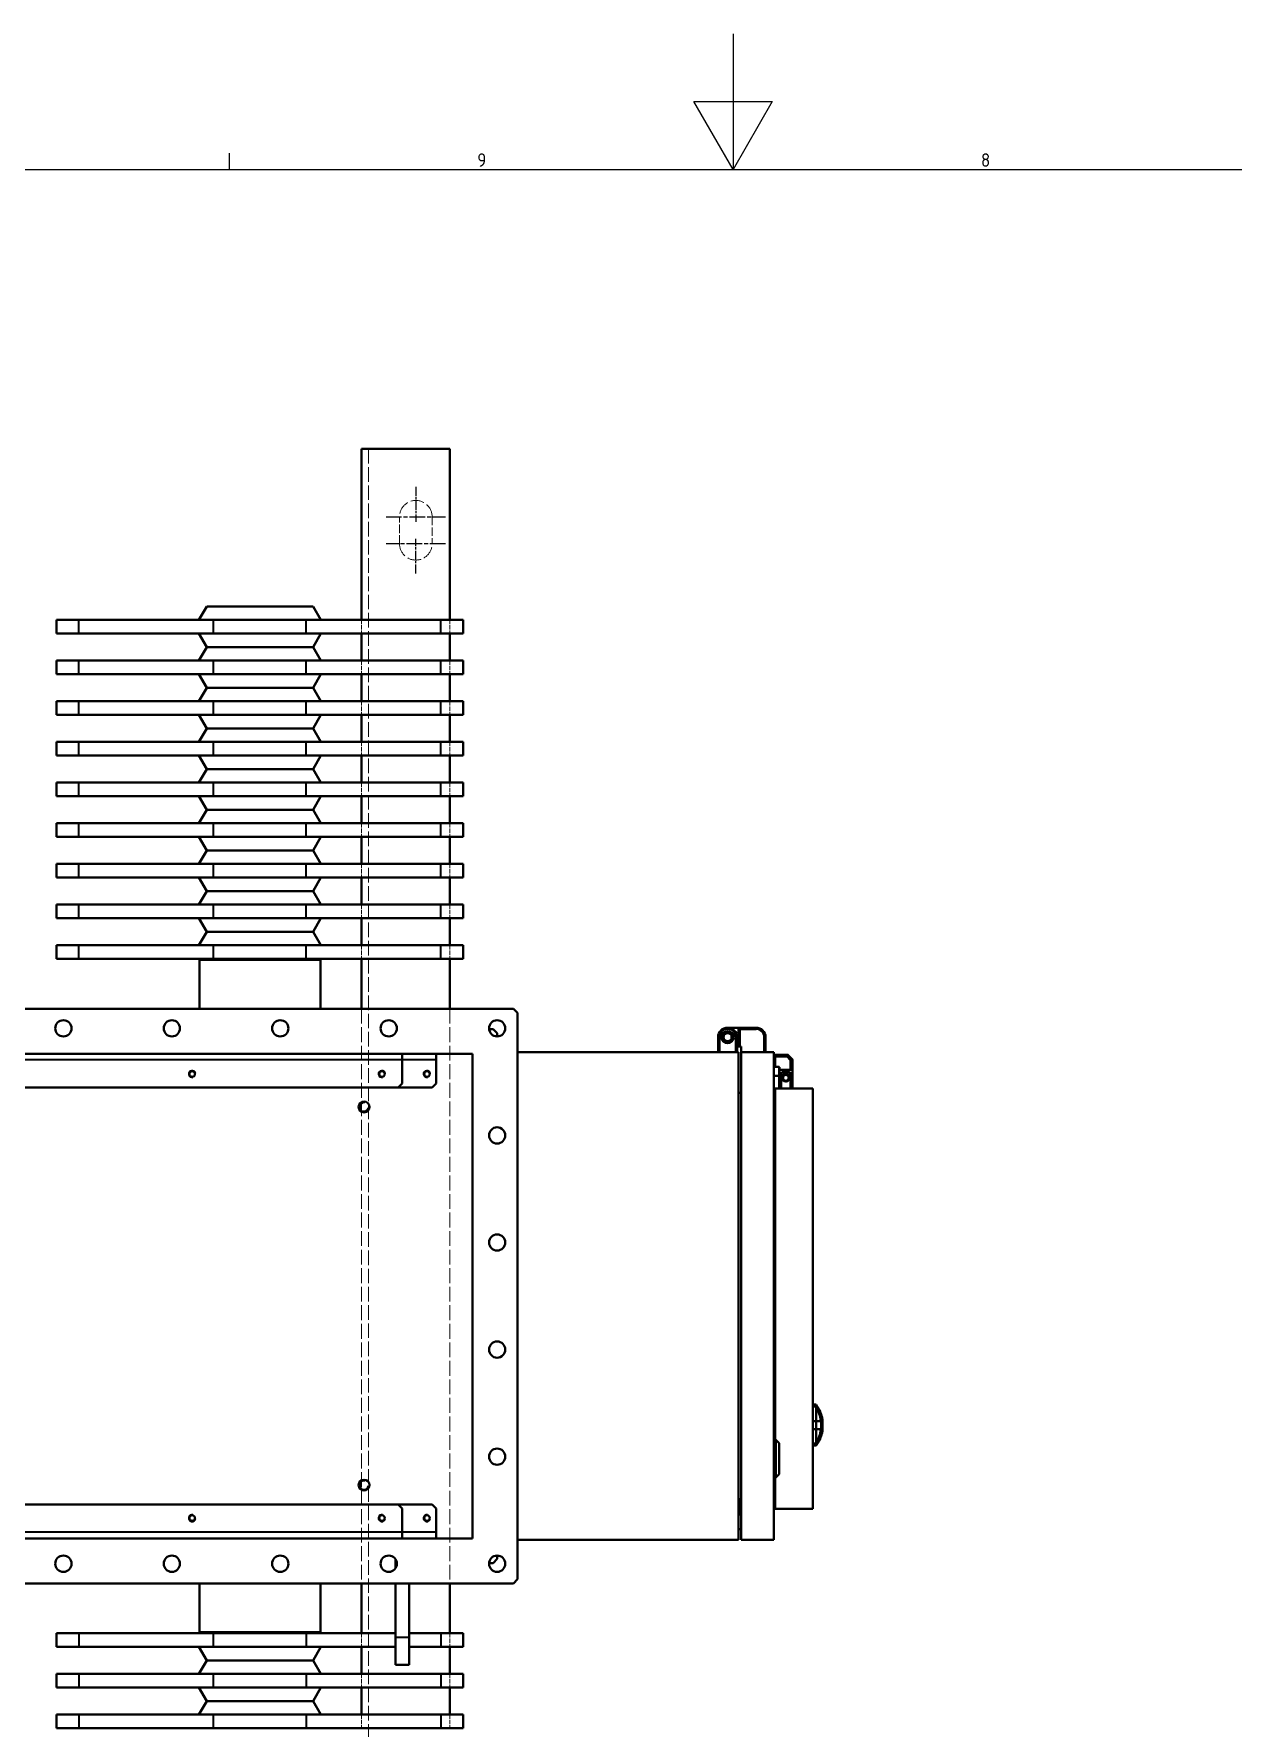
# Model space of a CAD drawing. Header units: millimetres. Extents: x 0 to 5945, y 0 to 4205.
# Drawn here: x 2457 to 3341, y 2955 to 4205 of the extents above; entities that cross this region are included whole.
import ezdxf

# ---------------------------------------------------------------- set-up
doc = ezdxf.new("R2010")
doc.units = ezdxf.units.MM
doc.header["$LTSCALE"] = 5
doc.linetypes.add('CHAIN', pattern=[0.3543, 0.2362, -0.0295, 0.0591, -0.0295])
doc.linetypes.add('DASHED', pattern=[0.2067, 0.1654, -0.0413])
doc.layers.get('0').update_dxf_attribs({"color": 3, "lineweight": 25})
for name, color, linetype, lineweight in [('가려진 것(ISO)', 2, 'DASHED', 18), ('가시적인 것(ISO)', 3, 'Continuous', 40), ('가시적인 좁은 것(ISO)', 3, 'Continuous', 35), ('경계(ISO)', 7, 'Continuous', 25), ('중심 표식(ISO)', 1, 'Continuous', 25)]:
    doc.layers.add(name, color=color, linetype=linetype, lineweight=lineweight)
doc.styles.add('문자 텍스트_PSTEK_POSCO', font='isocp.shx')

# ---------------------------------------------------------------- blocks, each defined once
blk = doc.blocks.new('경계 Default Border')
at = {"layer": '경계(ISO)'}
blk.add_line((520.19, 821), (520.19, 823.4), dxfattribs=at)
at = {"layer": '경계(ISO)', "flags": 128}
for points in [[(594.5, 841), (594.5, 821), (588.73, 831), (600.27, 831), (594.5, 821)], [(20, 20), (20, 821), (1169, 821), (1169, 20), (20, 20)]]:
    blk.add_lwpolyline(points, dxfattribs=at)
at = {"layer": '경계(ISO)', "color": 2, "char_height": 2, "attachment_point": 7, "style": '문자 텍스트_PSTEK_POSCO'}
for s, insert in [('9', (556.77, 821.38)), ('8', (631.09, 821.38))]:
    blk.add_mtext(s, dxfattribs=dict(at, insert=insert))

msp = doc.modelspace()

# ---------------------------------------------------------------- linework, layer by layer
at = {"layer": '가려진 것(ISO)', "ltscale": 13.005186}
msp.add_line((2703.499, 3898.763), (2703.499, 2648.763), dxfattribs=at)
at = {"layer": '가려진 것(ISO)', "ltscale": 7.618686}
for p, q in [((2726.499, 3828.763), (2726.499, 3848.763)), ((2750.499, 3848.763), (2750.499, 3828.763))]:
    msp.add_line(p, q, dxfattribs=at)
at = {"layer": '가려진 것(ISO)', "ltscale": 3.809293}
for p, q in [((2698.499, 3772.563), (2698.499, 3762.563)), ((2763.499, 3772.563), (2763.499, 3762.563)), ((2698.499, 3742.563), (2698.499, 3732.563)), ((2763.499, 3742.563), (2763.499, 3732.563)), ((2698.499, 3712.563), (2698.499, 3702.563)), ((2763.499, 3712.563), (2763.499, 3702.563)), ((2698.499, 3682.563), (2698.499, 3672.563)), ((2763.499, 3682.563), (2763.499, 3672.563)), ((2698.499, 3652.563), (2698.499, 3642.563)), ((2763.499, 3652.563), (2763.499, 3642.563)), ((2698.499, 3622.563), (2698.499, 3612.563)), ((2763.499, 3622.563), (2763.499, 3612.563)), ((2698.499, 3592.563), (2698.499, 3582.563)), ((2763.499, 3592.563), (2763.499, 3582.563)), ((2698.499, 3562.563), (2698.499, 3552.563)), ((2763.499, 3562.563), (2763.499, 3552.563)), ((2698.499, 3532.563), (2698.499, 3522.563)), ((2763.499, 3532.563), (2763.499, 3522.563)), ((2698.499, 3024.963), (2698.499, 3014.963)), ((2763.499, 3024.963), (2763.499, 3014.963)), ((2698.499, 2994.963), (2698.499, 2984.963)), ((2763.499, 2994.963), (2763.499, 2984.963)), ((2698.499, 2964.963), (2698.499, 2954.963)), ((2763.499, 2964.963), (2763.499, 2954.963))]:
    msp.add_line(p, q, dxfattribs=at)
at = {"layer": '가려진 것(ISO)', "ltscale": 13.234077}
for p, q in [((2698.499, 3485.763), (2698.499, 3061.763)), ((2763.499, 3485.763), (2763.499, 3061.763))]:
    msp.add_line(p, q, dxfattribs=at)
at = {"layer": '가려진 것(ISO)', "ltscale": 12.173893}
for centre, start, end in [((2738.499, 3848.763), 0, 180), ((2738.499, 3828.763), 180, 0)]:
    msp.add_arc(centre, 12, start, end, dxfattribs=at)
at = {"layer": '가시적인 것(ISO)'}
for p, q in [((2698.499, 3898.763), (2763.499, 3898.763)), ((2698.499, 3898.763), (2698.499, 3772.563)), ((2763.499, 3898.763), (2763.499, 3772.563)), ((2584.273, 3782.563), (2578.499, 3772.563)), ((2662.726, 3782.563), (2584.273, 3782.563)), ((2662.726, 3782.563), (2668.499, 3772.563)), ((2489.949, 3772.563), (2473.499, 3772.563)), ((2473.499, 3762.563), (2473.499, 3772.563)), ((2489.949, 3772.563), (2589.297, 3772.563)), ((2657.701, 3772.563), (2589.297, 3772.563)), ((2657.701, 3772.563), (2757.05, 3772.563)), ((2773.499, 3772.563), (2757.05, 3772.563)), ((2773.499, 3762.563), (2773.499, 3772.563)), ((2473.499, 3762.563), (2489.949, 3762.563)), ((2589.297, 3762.563), (2489.949, 3762.563)), ((2584.273, 3752.563), (2578.499, 3762.563)), ((2584.273, 3752.563), (2578.499, 3742.563)), ((2662.726, 3752.563), (2584.273, 3752.563)), ((2589.297, 3762.563), (2657.701, 3762.563)), ((2757.05, 3762.563), (2657.701, 3762.563)), ((2662.726, 3752.563), (2668.499, 3762.563)), ((2662.726, 3752.563), (2668.499, 3742.563)), ((2698.499, 3762.563), (2698.499, 3742.563)), ((2757.05, 3762.563), (2773.499, 3762.563)), ((2763.499, 3762.563), (2763.499, 3742.563)), ((2489.949, 3742.563), (2473.499, 3742.563)), ((2473.499, 3732.563), (2473.499, 3742.563)), ((2489.949, 3742.563), (2589.297, 3742.563)), ((2657.701, 3742.563), (2589.297, 3742.563)), ((2657.701, 3742.563), (2757.05, 3742.563)), ((2773.499, 3742.563), (2757.05, 3742.563)), ((2773.499, 3732.563), (2773.499, 3742.563)), ((2473.499, 3732.563), (2489.949, 3732.563)), ((2589.297, 3732.563), (2489.949, 3732.563)), ((2584.273, 3722.563), (2578.499, 3732.563)), ((2589.297, 3732.563), (2657.701, 3732.563)), ((2757.05, 3732.563), (2657.701, 3732.563)), ((2662.726, 3722.563), (2668.499, 3732.563)), ((2698.499, 3732.563), (2698.499, 3712.563)), ((2757.05, 3732.563), (2773.499, 3732.563)), ((2763.499, 3732.563), (2763.499, 3712.563)), ((2584.273, 3722.563), (2578.499, 3712.563)), ((2662.726, 3722.563), (2584.273, 3722.563)), ((2662.726, 3722.563), (2668.499, 3712.563)), ((2489.949, 3712.563), (2473.499, 3712.563)), ((2473.499, 3702.563), (2473.499, 3712.563)), ((2473.499, 3702.563), (2489.949, 3702.563)), ((2489.949, 3712.563), (2589.297, 3712.563)), ((2589.297, 3702.563), (2489.949, 3702.563)), ((2584.273, 3692.563), (2578.499, 3702.563)), ((2657.701, 3712.563), (2589.297, 3712.563)), ((2589.297, 3702.563), (2657.701, 3702.563)), ((2657.701, 3712.563), (2757.05, 3712.563)), ((2757.05, 3702.563), (2657.701, 3702.563)), ((2662.726, 3692.563), (2668.499, 3702.563)), ((2698.499, 3702.563), (2698.499, 3682.563)), ((2773.499, 3712.563), (2757.05, 3712.563)), ((2757.05, 3702.563), (2773.499, 3702.563)), ((2763.499, 3702.563), (2763.499, 3682.563)), ((2773.499, 3702.563), (2773.499, 3712.563)), ((2584.273, 3692.563), (2578.499, 3682.563)), ((2662.726, 3692.563), (2584.273, 3692.563)), ((2662.726, 3692.563), (2668.499, 3682.563)), ((2489.949, 3682.563), (2473.499, 3682.563)), ((2473.499, 3672.563), (2473.499, 3682.563)), ((2489.949, 3682.563), (2589.297, 3682.563)), ((2657.701, 3682.563), (2589.297, 3682.563)), ((2657.701, 3682.563), (2757.05, 3682.563)), ((2773.499, 3682.563), (2757.05, 3682.563)), ((2773.499, 3672.563), (2773.499, 3682.563)), ((2473.499, 3672.563), (2489.949, 3672.563)), ((2589.297, 3672.563), (2489.949, 3672.563)), ((2584.273, 3662.563), (2578.499, 3672.563)), ((2589.297, 3672.563), (2657.701, 3672.563)), ((2757.05, 3672.563), (2657.701, 3672.563)), ((2662.726, 3662.563), (2668.499, 3672.563)), ((2698.499, 3672.563), (2698.499, 3652.563)), ((2757.05, 3672.563), (2773.499, 3672.563)), ((2763.499, 3672.563), (2763.499, 3652.563)), ((2489.949, 3652.563), (2473.499, 3652.563)), ((2473.499, 3642.563), (2473.499, 3652.563)), ((2489.949, 3652.563), (2589.297, 3652.563)), ((2584.273, 3662.563), (2578.499, 3652.563)), ((2662.726, 3662.563), (2584.273, 3662.563)), ((2657.701, 3652.563), (2589.297, 3652.563)), ((2657.701, 3652.563), (2757.05, 3652.563)), ((2662.726, 3662.563), (2668.499, 3652.563)), ((2773.499, 3652.563), (2757.05, 3652.563)), ((2773.499, 3642.563), (2773.499, 3652.563)), ((2473.499, 3642.563), (2489.949, 3642.563)), ((2589.297, 3642.563), (2489.949, 3642.563)), ((2584.273, 3632.563), (2578.499, 3642.563)), ((2589.297, 3642.563), (2657.701, 3642.563)), ((2757.05, 3642.563), (2657.701, 3642.563)), ((2662.726, 3632.563), (2668.499, 3642.563)), ((2698.499, 3642.563), (2698.499, 3622.563)), ((2757.05, 3642.563), (2773.499, 3642.563)), ((2763.499, 3642.563), (2763.499, 3622.563)), ((2584.273, 3632.563), (2578.499, 3622.563)), ((2662.726, 3632.563), (2584.273, 3632.563)), ((2662.726, 3632.563), (2668.499, 3622.563)), ((2489.949, 3622.563), (2473.499, 3622.563)), ((2473.499, 3612.563), (2473.499, 3622.563)), ((2489.949, 3622.563), (2589.297, 3622.563)), ((2657.701, 3622.563), (2589.297, 3622.563)), ((2657.701, 3622.563), (2757.05, 3622.563)), ((2773.499, 3622.563), (2757.05, 3622.563)), ((2773.499, 3612.563), (2773.499, 3622.563)), ((2473.499, 3612.563), (2489.949, 3612.563)), ((2589.297, 3612.563), (2489.949, 3612.563)), ((2584.273, 3602.563), (2578.499, 3612.563)), ((2584.273, 3602.563), (2578.499, 3592.563)), ((2662.726, 3602.563), (2584.273, 3602.563)), ((2589.297, 3612.563), (2657.701, 3612.563)), ((2757.05, 3612.563), (2657.701, 3612.563)), ((2662.726, 3602.563), (2668.499, 3612.563)), ((2662.726, 3602.563), (2668.499, 3592.563)), ((2698.499, 3612.563), (2698.499, 3592.563)), ((2757.05, 3612.563), (2773.499, 3612.563)), ((2763.499, 3612.563), (2763.499, 3592.563)), ((2489.949, 3592.563), (2473.499, 3592.563)), ((2473.499, 3582.563), (2473.499, 3592.563)), ((2489.949, 3592.563), (2589.297, 3592.563)), ((2657.701, 3592.563), (2589.297, 3592.563)), ((2657.701, 3592.563), (2757.05, 3592.563)), ((2773.499, 3592.563), (2757.05, 3592.563)), ((2773.499, 3582.563), (2773.499, 3592.563)), ((2473.499, 3582.563), (2489.949, 3582.563)), ((2589.297, 3582.563), (2489.949, 3582.563)), ((2584.273, 3572.563), (2578.499, 3582.563)), ((2589.297, 3582.563), (2657.701, 3582.563)), ((2757.05, 3582.563), (2657.701, 3582.563)), ((2662.726, 3572.563), (2668.499, 3582.563)), ((2698.499, 3582.563), (2698.499, 3562.563)), ((2757.05, 3582.563), (2773.499, 3582.563)), ((2763.499, 3582.563), (2763.499, 3562.563)), ((2584.273, 3572.563), (2578.499, 3562.563)), ((2662.726, 3572.563), (2584.273, 3572.563)), ((2662.726, 3572.563), (2668.499, 3562.563)), ((2489.949, 3562.563), (2473.499, 3562.563)), ((2473.499, 3552.563), (2473.499, 3562.563)), ((2473.499, 3552.563), (2489.949, 3552.563)), ((2489.949, 3562.563), (2589.297, 3562.563)), ((2589.297, 3552.563), (2489.949, 3552.563)), ((2584.273, 3542.563), (2578.499, 3552.563)), ((2657.701, 3562.563), (2589.297, 3562.563)), ((2589.297, 3552.563), (2657.701, 3552.563)), ((2657.701, 3562.563), (2757.05, 3562.563)), ((2757.05, 3552.563), (2657.701, 3552.563)), ((2662.726, 3542.563), (2668.499, 3552.563)), ((2698.499, 3552.563), (2698.499, 3532.563)), ((2773.499, 3562.563), (2757.05, 3562.563)), ((2757.05, 3552.563), (2773.499, 3552.563)), ((2763.499, 3552.563), (2763.499, 3532.563)), ((2773.499, 3552.563), (2773.499, 3562.563)), ((2584.273, 3542.563), (2578.499, 3532.563)), ((2662.726, 3542.563), (2584.273, 3542.563)), ((2662.726, 3542.563), (2668.499, 3532.563)), ((2489.949, 3532.563), (2473.499, 3532.563)), ((2473.499, 3522.563), (2473.499, 3532.563)), ((2489.949, 3532.563), (2589.297, 3532.563)), ((2657.701, 3532.563), (2589.297, 3532.563)), ((2657.701, 3532.563), (2757.05, 3532.563)), ((2773.499, 3532.563), (2757.05, 3532.563)), ((2773.499, 3522.563), (2773.499, 3532.563)), ((2473.499, 3522.563), (2489.949, 3522.563)), ((2589.297, 3522.563), (2489.949, 3522.563)), ((2578.949, 3521.783), (2578.499, 3522.563)), ((2668.049, 3521.783), (2578.949, 3521.783)), ((2578.949, 3521.783), (2578.949, 3485.763)), ((2589.297, 3522.563), (2657.701, 3522.563)), ((2757.05, 3522.563), (2657.701, 3522.563)), ((2668.049, 3521.783), (2668.499, 3522.563)), ((2668.049, 3521.783), (2668.049, 3485.763)), ((2698.499, 3522.563), (2698.499, 3485.763)), ((2757.05, 3522.563), (2773.499, 3522.563)), ((2763.499, 3522.563), (2763.499, 3485.763)), ((2066.499, 3485.763), (2810.499, 3485.763)), ((2810.499, 3485.763), (2813.499, 3482.763)), ((2813.499, 3482.763), (2813.499, 3064.763)), ((2792.52, 3470.763), (2795.499, 3470.763)), ((2795.499, 3470.763), (2798.499, 3467.763)), ((2798.499, 3467.763), (2798.499, 3465.263)), ((2961.499, 3453.763), (2961.499, 3464.763)), ((2968.499, 3471.763), (2976.499, 3471.763)), ((2975.499, 3464.763), (2975.499, 3453.763)), ((2977.499, 3470.763), (2976.499, 3471.763)), ((2976.499, 3471.763), (2976.499, 3457.763)), ((2976.499, 3471.763), (2989.499, 3471.763)), ((2996.499, 3464.763), (2996.499, 3453.763)), ((2096.699, 3452.563), (2780.299, 3452.563)), ((2728.499, 3452.563), (2728.499, 3447.963)), ((2753.499, 3452.563), (2753.499, 3447.963)), ((2780.299, 3452.563), (2780.299, 3094.963)), ((2813.499, 3453.763), (2976.499, 3453.763)), ((2976.499, 3457.763), (2975.499, 3457.763)), ((2977.499, 3457.763), (2976.499, 3457.763)), ((2976.499, 3453.763), (2976.499, 3093.763)), ((2977.499, 3457.763), (2978.499, 3457.763)), ((2978.499, 3457.763), (2978.499, 3453.763)), ((2978.499, 3453.763), (2978.499, 3093.763)), ((3002.499, 3453.763), (2978.499, 3453.763)), ((3002.499, 3093.763), (3002.499, 3453.763)), ((3003.499, 3451.563), (3003.499, 3450.18)), ((3003.499, 3450.18), (3003.499, 3442.963)), ((3003.699, 3451.763), (3012.916, 3451.763)), ((3013.058, 3451.704), (3016.441, 3448.321)), ((2728.499, 3430.563), (2728.499, 3447.963)), ((2753.499, 3430.563), (2753.499, 3447.963)), ((3003.699, 3442.763), (3006.299, 3442.763)), ((3006.499, 3442.563), (3006.499, 3440.963)), ((3006.499, 3440.963), (3006.499, 3440.563)), ((3006.499, 3440.563), (3006.499, 3434.763)), ((3006.699, 3440.763), (3014.916, 3440.763)), ((3016.299, 3440.763), (3014.916, 3440.763)), ((3016.499, 3448.18), (3016.499, 3440.963)), ((3016.499, 3440.563), (3016.499, 3440.963)), ((3016.499, 3434.763), (3016.499, 3440.563)), ((2725.499, 3427.563), (2369.199, 3427.563)), ((2728.499, 3430.563), (2725.499, 3427.563)), ((2750.499, 3427.563), (2725.499, 3427.563)), ((2753.499, 3430.563), (2750.499, 3427.563)), ((3002.499, 3436.263), (3006.499, 3436.263)), ((3003.499, 3426.763), (3031.499, 3426.763)), ((3003.499, 3426.763), (3003.499, 3167.763)), ((3006.499, 3426.963), (3006.499, 3434.763)), ((3009.315, 3436.263), (3009.375, 3436.263)), ((3012.499, 3432.309), (3012.499, 3432.363)), ((3016.499, 3434.763), (3016.499, 3426.963)), ((3031.499, 3426.763), (3031.499, 3116.763)), ((2976.499, 3423.763), (2978.499, 3423.763)), ((3002.499, 3421.263), (3003.499, 3421.263)), ((3002.499, 3399.763), (3003.499, 3399.763)), ((3033.768, 3193.65), (3031.499, 3193.65)), ((3033.768, 3181.513), (3031.499, 3181.513)), ((3033.768, 3175.513), (3031.499, 3175.513)), ((3033.768, 3181.513), (3033.768, 3175.513)), ((3037.34, 3181.513), (3033.768, 3181.513)), ((3037.34, 3175.513), (3033.768, 3175.513)), ((3038.584, 3181.513), (3037.34, 3181.513)), ((3038.584, 3175.513), (3037.34, 3175.513)), ((3002.499, 3167.763), (3003.999, 3167.763)), ((3003.999, 3139.763), (3003.999, 3167.763)), ((3006.499, 3165.263), (3003.999, 3167.763)), ((3006.499, 3165.263), (3006.499, 3142.263)), ((3033.768, 3163.375), (3031.499, 3163.375)), ((3002.499, 3139.763), (3003.999, 3139.763)), ((3003.499, 3139.763), (3003.499, 3116.763)), ((3006.499, 3142.263), (3003.999, 3139.763)), ((2725.499, 3119.963), (2369.199, 3119.963)), ((2750.499, 3119.963), (2725.499, 3119.963)), ((2725.499, 3119.963), (2728.499, 3116.963)), ((2728.499, 3116.963), (2728.499, 3099.563)), ((2750.499, 3119.963), (2753.499, 3116.963)), ((2753.499, 3116.963), (2753.499, 3099.563)), ((2976.499, 3123.763), (2978.499, 3123.763)), ((2977.079, 3115.115), (2976.499, 3110.565)), ((2978.309, 3114.954), (2977.079, 3115.115)), ((2977.212, 3123.763), (2977.214, 3117.761)), ((2978.488, 3117.762), (2977.214, 3117.761)), ((2978.499, 3114.929), (2978.309, 3114.954)), ((2978.499, 3117.762), (2978.488, 3117.762)), ((3003.499, 3116.763), (3031.499, 3116.763)), ((2976.499, 3101.896), (2978.499, 3101.634)), ((2977.523, 3101.762), (2977.221, 3101.761)), ((2780.299, 3094.963), (2096.699, 3094.963)), ((2728.499, 3094.963), (2728.499, 3099.563)), ((2753.499, 3094.963), (2753.499, 3099.563)), ((2813.499, 3093.763), (2976.499, 3093.763)), ((2978.499, 3093.763), (3002.499, 3093.763)), ((2723.499, 3079.579), (2723.499, 3072.946)), ((2795.499, 3076.763), (2792.52, 3076.763)), ((2798.499, 3079.763), (2795.499, 3076.763)), ((2798.499, 3082.263), (2798.499, 3079.763)), ((2813.499, 3064.763), (2810.499, 3061.763)), ((2810.499, 3061.763), (2066.499, 3061.763)), ((2578.949, 3025.742), (2578.949, 3061.763)), ((2668.049, 3025.742), (2668.049, 3061.763)), ((2698.499, 3061.763), (2698.499, 3024.963)), ((2723.499, 3061.763), (2723.499, 3021.763)), ((2733.499, 3061.763), (2733.499, 3021.763)), ((2763.499, 3061.763), (2763.499, 3024.963)), ((2578.949, 3025.742), (2578.499, 3024.963)), ((2578.949, 3025.742), (2668.049, 3025.742)), ((2668.049, 3025.742), (2668.499, 3024.963)), ((2489.949, 3024.963), (2473.499, 3024.963)), ((2473.499, 3024.963), (2473.499, 3014.963)), ((2473.499, 3014.963), (2489.949, 3014.963)), ((2489.949, 3024.963), (2589.297, 3024.963)), ((2589.297, 3014.963), (2489.949, 3014.963)), ((2584.273, 3004.963), (2578.499, 3014.963)), ((2657.701, 3024.963), (2589.297, 3024.963)), ((2589.297, 3014.963), (2657.701, 3014.963)), ((2657.701, 3024.963), (2723.499, 3024.963)), ((2723.499, 3014.963), (2657.701, 3014.963)), ((2662.726, 3004.963), (2668.499, 3014.963)), ((2698.499, 3014.963), (2698.499, 2994.963)), ((2723.499, 3001.763), (2723.499, 3021.763)), ((2733.499, 3024.963), (2757.05, 3024.963)), ((2733.499, 3021.763), (2733.499, 3001.763)), ((2757.05, 3014.963), (2733.499, 3014.963)), ((2773.499, 3024.963), (2757.05, 3024.963)), ((2757.05, 3014.963), (2773.499, 3014.963)), ((2763.499, 3014.963), (2763.499, 2994.963)), ((2773.499, 3024.963), (2773.499, 3014.963)), ((2584.273, 3004.963), (2578.499, 2994.963)), ((2584.273, 3004.963), (2662.726, 3004.963)), ((2662.726, 3004.963), (2668.499, 2994.963)), ((2723.499, 3001.763), (2733.499, 3001.763)), ((2489.949, 2994.963), (2473.499, 2994.963)), ((2473.499, 2994.963), (2473.499, 2984.963)), ((2489.949, 2994.963), (2589.297, 2994.963)), ((2657.701, 2994.963), (2589.297, 2994.963)), ((2657.701, 2994.963), (2757.05, 2994.963)), ((2773.499, 2994.963), (2757.05, 2994.963)), ((2773.499, 2994.963), (2773.499, 2984.963)), ((2473.499, 2984.963), (2489.949, 2984.963)), ((2589.297, 2984.963), (2489.949, 2984.963)), ((2584.273, 2974.963), (2578.499, 2984.963)), ((2589.297, 2984.963), (2657.701, 2984.963)), ((2757.05, 2984.963), (2657.701, 2984.963)), ((2662.726, 2974.963), (2668.499, 2984.963)), ((2698.499, 2984.963), (2698.499, 2964.963)), ((2757.05, 2984.963), (2773.499, 2984.963)), ((2763.499, 2984.963), (2763.499, 2964.963)), ((2489.949, 2964.963), (2473.499, 2964.963)), ((2473.499, 2964.963), (2473.499, 2954.963)), ((2489.949, 2964.963), (2589.297, 2964.963)), ((2584.273, 2974.963), (2578.499, 2964.963)), ((2584.273, 2974.963), (2662.726, 2974.963)), ((2657.701, 2964.963), (2589.297, 2964.963)), ((2657.701, 2964.963), (2757.05, 2964.963)), ((2662.726, 2974.963), (2668.499, 2964.963)), ((2773.499, 2964.963), (2757.05, 2964.963)), ((2773.499, 2964.963), (2773.499, 2954.963)), ((2473.499, 2954.963), (2489.949, 2954.963)), ((2589.297, 2954.963), (2489.949, 2954.963)), ((2589.297, 2954.963), (2657.701, 2954.963)), ((2757.05, 2954.963), (2657.701, 2954.963)), ((2757.05, 2954.963), (2773.499, 2954.963))]:
    msp.add_line(p, q, dxfattribs=at)
for centre, radius in [((2478.499, 3471.263), 6), ((2558.499, 3471.263), 6), ((2638.499, 3471.263), 6), ((2718.499, 3471.263), 6), ((2798.499, 3471.263), 6), ((2968.499, 3464.763), 4.5), ((2968.499, 3464.763), 4), ((2968.499, 3464.763), 3), ((2573.499, 3437.563), 2.067), ((2713.499, 3437.563), 2.067), ((2746.699, 3437.563), 2.067), ((3011.499, 3434.763), 2.65), ((3011.499, 3434.763), 2.6), ((3011.499, 3434.763), 2.1), ((2700.299, 3413.263), 4), ((2798.499, 3392.263), 6), ((2798.499, 3313.263), 6), ((2798.499, 3234.263), 6), ((2798.499, 3155.263), 6), ((2700.299, 3134.263), 4), ((2573.499, 3109.963), 2.067), ((2713.499, 3109.963), 2.067), ((2746.699, 3109.963), 2.067), ((2478.499, 3076.263), 6), ((2558.499, 3076.263), 6), ((2638.499, 3076.263), 6), ((2718.499, 3076.263), 6), ((2798.499, 3076.263), 6)]:
    msp.add_circle(centre, radius, dxfattribs=at)
for centre, radius, start, end in [((2968.499, 3464.763), 7, 0, 180), ((2989.499, 3464.763), 7, 0, 90), ((3003.699, 3451.563), 0.2, 90, 180), ((3012.916, 3451.563), 0.2, 45, 90), ((3003.699, 3442.963), 0.2, 180, 270), ((3006.299, 3442.563), 0.2, 0, 90), ((3006.699, 3440.963), 0.2, 180, 270), ((3011.499, 3434.763), 5, 0, 180), ((3016.299, 3440.963), 0.2, 270, 0), ((3016.299, 3448.18), 0.2, 0, 45), ((3006.699, 3426.963), 0.2, 180, 270), ((3016.299, 3426.963), 0.2, 270, 0), ((3013.759, 3178.513), 25.09, 16.012838, 37.108541), ((3013.759, 3178.513), 25.09, 322.891459, 343.987162)]:
    msp.add_arc(centre, radius, start, end, dxfattribs=at)
for points in [[(3009.78, 3432.746), (3009.786, 3432.741), (3009.805, 3432.725), (3009.837, 3432.699)], [(3013.023, 3432.595), (3013.105, 3432.652), (3013.164, 3432.701), (3013.195, 3432.726)], [(3013.164, 3432.701), (3013.195, 3432.726), (3013.213, 3432.741), (3013.218, 3432.746)], [(3036.752, 3188.555), (3036.791, 3188.464), (3036.852, 3188.326), (3036.927, 3188.143)], [(3038.585, 3181.504), (3038.562, 3180.542), (3038.547, 3179.522), (3038.547, 3178.514)], [(3038.547, 3178.514), (3038.547, 3177.505), (3038.562, 3176.485), (3038.585, 3175.522)], [(3038.585, 3181.504), (3038.585, 3181.507), (3038.585, 3181.51), (3038.584, 3181.513)], [(3038.584, 3175.513), (3038.585, 3175.516), (3038.585, 3175.519), (3038.585, 3175.522)], [(2977.214, 3117.761), (2977.215, 3116.877), (2977.169, 3115.993), (2977.079, 3115.115)], [(2977.221, 3101.761), (2977.221, 3101.775), (2977.218, 3101.788), (2977.213, 3101.802)]]:
    msp.add_open_spline(points, degree=3, dxfattribs=at)
for points, knots in [([(3009.793, 3432.735), (3009.814, 3432.718), (3009.858, 3432.68), (3009.988, 3432.584), (3010.075, 3432.525), (3010.301, 3432.395), (3010.45, 3432.323), (3010.62, 3432.263)], [0, 0, 0, 0, 0.05351917, 0.05351917, 0.107427384, 0.107427384, 0.170590402, 0.170590402, 0.170590402, 0.170590402]), ([(3011.213, 3432.128), (3011.287, 3432.12), (3011.362, 3432.115), (3011.57, 3432.11), (3011.706, 3432.118), (3011.835, 3432.134)], [0, 0, 0, 0, 0.0225601295, 0.0225601295, 0.062516854, 0.062516854, 0.062516854, 0.062516854]), ([(3013.164, 3432.701), (3013.185, 3432.718), (3013.2, 3432.731), (3013.213, 3432.742), (3013.216, 3432.744), (3013.219, 3432.746), (3013.219, 3432.747), (3013.219, 3432.747), (3013.219, 3432.747), (3013.219, 3432.747)], [0, 0, 0, 0, 0.0269944178, 0.0269944178, 0.0397526939, 0.0397526939, 0.0445337675, 0.0445337675, 0.0457729442, 0.0457729442, 0.0457729442, 0.0457729442]), ([(3033.768, 3191.976), (3033.768, 3192.255), (3033.768, 3192.499), (3033.768, 3192.918), (3033.768, 3193.092), (3033.768, 3193.511), (3033.768, 3193.595), (3033.768, 3193.65)], [-0.79365146, -0.79365146, -0.79365146, -0.79365146, -0.595268882, -0.595268882, -0.396857642, -0.396857642, -0.000001, -0.000001, -0.000001, -0.000001]), ([(3033.768, 3181.513), (3033.768, 3181.949), (3033.768, 3182.381), (3033.768, 3183.23), (3033.768, 3183.647), (3033.768, 3184.873), (3033.768, 3185.651), (3033.768, 3186.874), (3033.768, 3187.342), (3033.768, 3188.677), (3033.768, 3189.474), (3033.768, 3190.873), (3033.768, 3191.473), (3033.768, 3191.976)], [-1.43451955, -1.43451955, -1.43451955, -1.43451955, -1.30026929, -1.30026929, -1.16585639, -1.16585639, -0.89694514, -0.89694514, -0.71765182, -0.71765182, -0.35866508, -0.35866508, -0.000001, -0.000001, -0.000001, -0.000001]), ([(3033.768, 3165.049), (3033.768, 3165.553), (3033.768, 3166.153), (3033.768, 3167.552), (3033.768, 3168.349), (3033.768, 3169.684), (3033.768, 3170.152), (3033.768, 3171.374), (3033.768, 3172.153), (3033.768, 3173.379), (3033.768, 3173.795), (3033.768, 3174.645), (3033.768, 3175.076), (3033.768, 3175.513)], [-1.4373876, -1.4373876, -1.4373876, -1.4373876, -1.07799796, -1.07799796, -0.71829101, -0.71829101, -0.53864198, -0.53864198, -0.26919777, -0.26919777, -0.13451784, -0.13451784, -0.000001, -0.000001, -0.000001, -0.000001]), ([(3037.876, 3185.434), (3038.113, 3184.607), (3038.314, 3183.636), (3038.506, 3182.241), (3038.549, 3181.877), (3038.585, 3181.507)], [0, 0, 0, 0, 0.343124535, 0.343124535, 0.459743791, 0.459743791, 0.459743791, 0.459743791]), ([(3038.585, 3175.519), (3038.485, 3174.497), (3038.333, 3173.518), (3038.061, 3172.28), (3037.971, 3171.925), (3037.876, 3171.592)], [0, 0, 0, 0, 0.321773695, 0.321773695, 0.459943574, 0.459943574, 0.459943574, 0.459943574]), ([(3033.768, 3163.375), (3033.768, 3163.431), (3033.768, 3163.515), (3033.768, 3163.933), (3033.768, 3164.108), (3033.768, 3164.526), (3033.768, 3164.771), (3033.768, 3165.049)], [-0.794182825, -0.794182825, -0.794182825, -0.794182825, -0.397060479, -0.397060479, -0.1985164, -0.1985164, -0.000001, -0.000001, -0.000001, -0.000001])]:
    msp.add_open_spline(points, degree=3, knots=knots, dxfattribs=at)
at = {"layer": '가시적인 좁은 것(ISO)'}
for p, q in [((2489.949, 3762.563), (2489.949, 3772.563)), ((2589.297, 3762.563), (2589.297, 3772.563)), ((2657.701, 3762.563), (2657.701, 3772.563)), ((2757.05, 3762.563), (2757.05, 3772.563)), ((2489.949, 3732.563), (2489.949, 3742.563)), ((2589.297, 3732.563), (2589.297, 3742.563)), ((2657.701, 3732.563), (2657.701, 3742.563)), ((2757.05, 3732.563), (2757.05, 3742.563)), ((2489.949, 3702.563), (2489.949, 3712.563)), ((2589.297, 3702.563), (2589.297, 3712.563)), ((2657.701, 3702.563), (2657.701, 3712.563)), ((2757.05, 3702.563), (2757.05, 3712.563)), ((2489.949, 3672.563), (2489.949, 3682.563)), ((2589.297, 3672.563), (2589.297, 3682.563)), ((2657.701, 3672.563), (2657.701, 3682.563)), ((2757.05, 3672.563), (2757.05, 3682.563)), ((2489.949, 3642.563), (2489.949, 3652.563)), ((2589.297, 3642.563), (2589.297, 3652.563)), ((2657.701, 3642.563), (2657.701, 3652.563)), ((2757.05, 3642.563), (2757.05, 3652.563)), ((2489.949, 3612.563), (2489.949, 3622.563)), ((2589.297, 3612.563), (2589.297, 3622.563)), ((2657.701, 3612.563), (2657.701, 3622.563)), ((2757.05, 3612.563), (2757.05, 3622.563)), ((2489.949, 3582.563), (2489.949, 3592.563)), ((2589.297, 3582.563), (2589.297, 3592.563)), ((2657.701, 3582.563), (2657.701, 3592.563)), ((2757.05, 3582.563), (2757.05, 3592.563)), ((2489.949, 3552.563), (2489.949, 3562.563)), ((2589.297, 3552.563), (2589.297, 3562.563)), ((2657.701, 3552.563), (2657.701, 3562.563)), ((2757.05, 3552.563), (2757.05, 3562.563)), ((2489.949, 3522.563), (2489.949, 3532.563)), ((2589.297, 3522.563), (2589.297, 3532.563)), ((2657.701, 3522.563), (2657.701, 3532.563)), ((2757.05, 3522.563), (2757.05, 3532.563)), ((2961.499, 3464.763), (2962.499, 3464.763)), ((2962.499, 3464.763), (2962.499, 3453.763)), ((2974.499, 3464.763), (2975.499, 3464.763)), ((2974.499, 3453.763), (2974.499, 3464.763)), ((2977.499, 3470.763), (2977.499, 3457.763)), ((2977.499, 3470.763), (2989.499, 3470.763)), ((2989.499, 3471.763), (2989.499, 3470.763)), ((2996.499, 3464.763), (2995.499, 3464.763)), ((2995.499, 3453.763), (2995.499, 3464.763)), ((3003.499, 3450.18), (3003.699, 3450.18)), ((3003.699, 3451.704), (3003.699, 3451.763)), ((3003.699, 3451.704), (3003.699, 3450.321)), ((3003.699, 3451.704), (3012.916, 3451.704)), ((3003.699, 3450.18), (3003.699, 3450.321)), ((3012.344, 3450.321), (3003.699, 3450.321)), ((3003.699, 3450.18), (3003.699, 3442.963)), ((3012.344, 3450.18), (3003.699, 3450.18)), ((3012.916, 3451.704), (3012.344, 3450.321)), ((3012.344, 3450.18), (3012.344, 3450.321)), ((3012.444, 3450.28), (3012.344, 3450.18)), ((3014.916, 3447.607), (3012.344, 3450.18)), ((3013.016, 3451.663), (3012.444, 3450.28)), ((3015.016, 3447.707), (3012.444, 3450.28)), ((3012.916, 3451.763), (3012.916, 3451.704)), ((3013.016, 3451.663), (3013.058, 3451.704)), ((3013.016, 3451.663), (3016.399, 3448.28)), ((2728.499, 3447.963), (2366.199, 3447.963)), ((2753.499, 3447.963), (2728.499, 3447.963)), ((3003.499, 3442.963), (3003.699, 3442.963)), ((3003.699, 3442.763), (3003.699, 3442.963)), ((3003.699, 3442.963), (3006.299, 3442.963)), ((3006.299, 3442.763), (3006.299, 3442.963)), ((3006.699, 3442.563), (3006.499, 3442.563)), ((3006.499, 3440.963), (3006.699, 3440.963)), ((3006.699, 3440.563), (3006.499, 3440.563)), ((3006.699, 3442.563), (3006.699, 3440.963)), ((3006.699, 3440.963), (3014.916, 3440.963)), ((3006.699, 3440.963), (3006.699, 3440.763)), ((3006.699, 3440.563), (3006.699, 3440.763)), ((3016.299, 3440.563), (3006.699, 3440.563)), ((3006.699, 3440.563), (3006.699, 3436.163)), ((3014.916, 3447.607), (3015.016, 3447.707)), ((3014.916, 3440.963), (3014.916, 3447.607)), ((3015.058, 3447.607), (3014.916, 3447.607)), ((3014.916, 3440.763), (3014.916, 3440.963)), ((3014.916, 3440.963), (3015.058, 3440.963)), ((3016.399, 3448.28), (3015.016, 3447.707)), ((3016.441, 3448.18), (3015.058, 3447.607)), ((3015.058, 3440.963), (3015.058, 3447.607)), ((3016.441, 3440.963), (3015.058, 3440.963)), ((3016.299, 3440.763), (3016.299, 3440.563)), ((3016.299, 3436.163), (3016.299, 3440.563)), ((3016.499, 3440.563), (3016.299, 3440.563)), ((3016.441, 3448.321), (3016.399, 3448.28)), ((3016.441, 3448.18), (3016.441, 3440.963)), ((3016.441, 3448.18), (3016.499, 3448.18)), ((3016.441, 3440.963), (3016.499, 3440.963)), ((3006.558, 3434.763), (3006.499, 3434.763)), ((3006.499, 3426.963), (3006.558, 3426.963)), ((3007.941, 3434.763), (3006.558, 3434.763)), ((3006.558, 3426.963), (3006.558, 3434.763)), ((3007.941, 3426.963), (3006.558, 3426.963)), ((3007.941, 3434.763), (3008.082, 3434.763)), ((3007.941, 3434.763), (3007.941, 3426.963)), ((3007.941, 3426.963), (3008.082, 3426.963)), ((3008.082, 3434.763), (3008.082, 3426.963)), ((3008.082, 3426.963), (3014.916, 3426.963)), ((3008.082, 3426.963), (3008.082, 3426.763)), ((3015.058, 3434.763), (3014.916, 3434.763)), ((3014.916, 3426.963), (3014.916, 3434.763)), ((3014.916, 3426.763), (3014.916, 3426.963)), ((3014.916, 3426.963), (3015.058, 3426.963)), ((3015.058, 3434.763), (3016.441, 3434.763)), ((3015.058, 3426.963), (3015.058, 3434.763)), ((3016.441, 3426.963), (3015.058, 3426.963)), ((3016.441, 3434.763), (3016.441, 3426.963)), ((3016.441, 3434.763), (3016.499, 3434.763)), ((3016.441, 3426.963), (3016.499, 3426.963)), ((3033.768, 3191.976), (3031.499, 3191.976)), ((3037.34, 3181.513), (3037.34, 3175.513)), ((3033.768, 3165.049), (3031.499, 3165.049)), ((2728.499, 3099.563), (2366.199, 3099.563)), ((2753.499, 3099.563), (2728.499, 3099.563)), ((2489.949, 3024.963), (2489.949, 3014.963)), ((2589.297, 3014.963), (2589.297, 3024.963)), ((2657.701, 3024.963), (2657.701, 3014.963)), ((2733.499, 3021.763), (2723.499, 3021.763)), ((2757.05, 3024.963), (2757.05, 3014.963)), ((2489.949, 2994.963), (2489.949, 2984.963)), ((2589.297, 2984.963), (2589.297, 2994.963)), ((2657.701, 2994.963), (2657.701, 2984.963)), ((2757.05, 2994.963), (2757.05, 2984.963)), ((2489.949, 2964.963), (2489.949, 2954.963)), ((2589.297, 2954.963), (2589.297, 2964.963)), ((2657.701, 2964.963), (2657.701, 2954.963)), ((2757.05, 2964.963), (2757.05, 2954.963))]:
    msp.add_line(p, q, dxfattribs=at)
msp.add_circle((3011.499, 3434.763), 2.85, dxfattribs=at)
for centre, radius, start, end in [((2989.499, 3464.763), 6, 0, 90), ((2573.499, 3437.563), 2.5, 10, 280), ((2713.499, 3437.563), 2.5, 10, 280), ((2746.699, 3437.563), 2.5, 10, 280), ((3006.299, 3442.563), 0.4, 0, 90), ((3011.499, 3434.763), 4.941, 0, 180), ((3011.499, 3434.763), 3.559, 0, 180), ((3011.499, 3434.763), 3.417, 0, 180), ((2700.299, 3413.263), 3.256, 80, 350), ((2700.299, 3134.263), 3.256, 80, 350), ((2573.499, 3109.963), 2.5, 80, 350), ((2713.499, 3109.963), 2.5, 80, 350), ((2746.699, 3109.963), 2.5, 80, 350)]:
    msp.add_arc(centre, radius, start, end, dxfattribs=at)
for centre, major_axis, ratio, start_param, end_param in [((3003.699, 3451.563), (-0.2, 0), 0.70710678, 4.71238898, 6.28318531), ((3003.699, 3450.18), (-0.2, 0), 0.70710678, 4.71238898, 6.28318531), ((3012.344, 3450.18), (-0.185, 0.077), 0.67859834, 4.43837478, 4.98640318), ((3012.916, 3451.563), (-0.185, 0.077), 0.67859834, 4.43837478, 4.98640318), ((3014.916, 3440.963), (0, -0.2), 0.70710678, 0, 1.57079633), ((3014.916, 3447.607), (-0.077, 0.185), 0.67859834, 4.43837478, 4.98640318), ((3016.299, 3440.963), (0, -0.2), 0.70710678, 0, 1.57079633), ((3016.299, 3448.18), (-0.077, 0.185), 0.67859834, 4.43837478, 4.98640318), ((3006.699, 3426.963), (0, -0.2), 0.70710678, 4.71238898, 6.28318531), ((3008.082, 3426.963), (0, -0.2), 0.70710678, 4.71238898, 6.28318531), ((3014.916, 3426.963), (0, -0.2), 0.70710678, 0, 1.57079633), ((3016.299, 3426.963), (0, -0.2), 0.70710678, 0, 1.57079633), ((3013.54, 3178.513), (0, -25.09), 0.95542491, 1.69065264, 2.13720975), ((3013.54, 3178.513), (0, -25.09), 0.95542491, 1.0043829, 1.45094002), ((3038.247, 3178.514), (0.3, 0), 0.00012283, 0, 0.09109107)]:
    msp.add_ellipse(centre, major_axis=major_axis, ratio=ratio, start_param=start_param, end_param=end_param, dxfattribs=at)
for points, knots in [([(2974.499, 3464.763), (2974.499, 3465.107), (2974.47, 3465.448), (2974.411, 3465.787), (2974.407, 3465.81), (2974.403, 3465.831), (2974.399, 3465.855), (2974.337, 3466.189), (2974.247, 3466.516), (2974.13, 3466.835), (2974.113, 3466.881), (2974.097, 3466.924), (2974.078, 3466.971), (2973.966, 3467.254), (2973.834, 3467.526), (2973.681, 3467.788), (2973.63, 3467.875), (2973.578, 3467.959), (2973.521, 3468.046), (2973.295, 3468.393), (2973.034, 3468.713), (2972.742, 3469.005), (2972.486, 3469.262), (2972.209, 3469.492), (2971.911, 3469.698), (2971.869, 3469.728), (2971.825, 3469.757), (2971.782, 3469.785), (2971.486, 3469.979), (2971.174, 3470.145), (2970.848, 3470.284), (2970.802, 3470.304), (2970.753, 3470.324), (2970.708, 3470.342), (2970.369, 3470.476), (2970.02, 3470.578), (2969.663, 3470.649), (2969.639, 3470.654), (2969.613, 3470.658), (2969.591, 3470.663), (2969.23, 3470.729), (2968.866, 3470.763), (2968.499, 3470.763), (2968.155, 3470.763), (2967.814, 3470.734), (2967.475, 3470.675), (2967.453, 3470.671), (2967.431, 3470.667), (2967.407, 3470.663), (2967.073, 3470.601), (2966.746, 3470.511), (2966.427, 3470.394), (2966.381, 3470.377), (2966.338, 3470.36), (2966.291, 3470.342), (2966.008, 3470.23), (2965.736, 3470.097), (2965.474, 3469.945), (2965.387, 3469.894), (2965.302, 3469.841), (2965.216, 3469.785), (2964.869, 3469.558), (2964.549, 3469.298), (2964.256, 3469.005), (2964, 3468.749), (2963.77, 3468.473), (2963.564, 3468.175), (2963.534, 3468.132), (2963.505, 3468.088), (2963.477, 3468.046), (2963.283, 3467.749), (2963.117, 3467.438), (2962.978, 3467.112), (2962.958, 3467.065), (2962.938, 3467.017), (2962.92, 3466.971), (2962.786, 3466.632), (2962.684, 3466.284), (2962.613, 3465.926), (2962.608, 3465.902), (2962.603, 3465.877), (2962.599, 3465.855), (2962.533, 3465.494), (2962.499, 3465.13), (2962.499, 3464.763)], [0, 0, 0, 0, 0.05859375, 0.05859375, 0.05859375, 0.0625, 0.0625, 0.0625, 0.1171875, 0.1171875, 0.1171875, 0.125, 0.125, 0.125, 0.171875, 0.171875, 0.171875, 0.1875, 0.1875, 0.1875, 0.25, 0.25, 0.25, 0.3046875, 0.3046875, 0.3046875, 0.3125, 0.3125, 0.3125, 0.3671875, 0.3671875, 0.3671875, 0.375, 0.375, 0.375, 0.43359375, 0.43359375, 0.43359375, 0.4375, 0.4375, 0.4375, 0.5, 0.5, 0.5, 0.55859375, 0.55859375, 0.55859375, 0.5625, 0.5625, 0.5625, 0.6171875, 0.6171875, 0.6171875, 0.625, 0.625, 0.625, 0.671875, 0.671875, 0.671875, 0.6875, 0.6875, 0.6875, 0.75, 0.75, 0.75, 0.8046875, 0.8046875, 0.8046875, 0.8125, 0.8125, 0.8125, 0.8671875, 0.8671875, 0.8671875, 0.875, 0.875, 0.875, 0.93359375, 0.93359375, 0.93359375, 0.9375, 0.9375, 0.9375, 1, 1, 1, 1]), ([(3038.584, 3181.513), (3038.556, 3181.795), (3038.524, 3182.076), (3038.488, 3182.357), (3038.467, 3182.519), (3038.445, 3182.681), (3038.421, 3182.843), (3038.368, 3183.202), (3038.307, 3183.559), (3038.238, 3183.914), (3038.222, 3183.994), (3038.206, 3184.074), (3038.19, 3184.153), (3038.099, 3184.587), (3037.995, 3185.018), (3037.876, 3185.434)], [0.000007929, 0.000007929, 0.000007929, 0.000007929, 0.211194987, 0.211194987, 0.211194987, 0.333333333, 0.333333333, 0.333333333, 0.605566963, 0.605566963, 0.605566963, 0.666666667, 0.666666667, 0.666666667, 0.999999987, 0.999999987, 0.999999987, 0.999999987]), ([(3037.876, 3171.592), (3037.983, 3171.964), (3038.08, 3172.36), (3038.168, 3172.769), (3038.182, 3172.837), (3038.197, 3172.906), (3038.211, 3172.975), (3038.281, 3173.321), (3038.344, 3173.677), (3038.402, 3174.056), (3038.425, 3174.206), (3038.447, 3174.359), (3038.468, 3174.516), (3038.511, 3174.835), (3038.55, 3175.167), (3038.584, 3175.513)], [0.000000002, 0.000000002, 0.000000002, 0.000000002, 0.333333333, 0.333333333, 0.333333333, 0.389038849, 0.389038849, 0.389038849, 0.666666667, 0.666666667, 0.666666667, 0.776400558, 0.776400558, 0.776400558, 0.999989144, 0.999989144, 0.999989144, 0.999989144]), ([(3038.546, 3178.514), (3038.546, 3178.99), (3038.549, 3179.477), (3038.555, 3179.977), (3038.556, 3180.018), (3038.556, 3180.06), (3038.557, 3180.101), (3038.563, 3180.562), (3038.572, 3181.034), (3038.584, 3181.513)], [0.000000008, 0.000000008, 0.000000008, 0.000000008, 0.5, 0.5, 0.5, 0.541100474, 0.541100474, 0.541100474, 0.999998195, 0.999998195, 0.999998195, 0.999998195]), ([(3038.584, 3175.513), (3038.575, 3175.866), (3038.568, 3176.238), (3038.561, 3176.632), (3038.56, 3176.725), (3038.558, 3176.82), (3038.557, 3176.916), (3038.55, 3177.416), (3038.546, 3177.949), (3038.546, 3178.514)], [0, 0, 0, 0, 0.40386338, 0.40386338, 0.40386338, 0.5, 0.5, 0.5, 1, 1, 1, 1])]:
    msp.add_open_spline(points, degree=3, knots=knots, dxfattribs=at)
at = {"layer": '중심 표식(ISO)', "linetype": 'CHAIN', "ltscale": 5.722618}
for p, q in [((2738.499, 3870.763), (2738.499, 3845.013)), ((2738.499, 3806.763), (2738.499, 3832.513))]:
    msp.add_line(p, q, dxfattribs=at)
at = {"layer": '중심 표식(ISO)', "linetype": 'CHAIN', "ltscale": 9.778525}
for p, q in [((2716.499, 3848.763), (2760.499, 3848.763)), ((2760.499, 3828.763), (2716.499, 3828.763))]:
    msp.add_line(p, q, dxfattribs=at)

# ---------------------------------------------------------------- block references
at = {"xscale": 5, "yscale": 5, "zscale": 5}
msp.add_blockref('경계 Default Border', (0, 0), dxfattribs=at)

doc.saveas('drawing.dxf')
